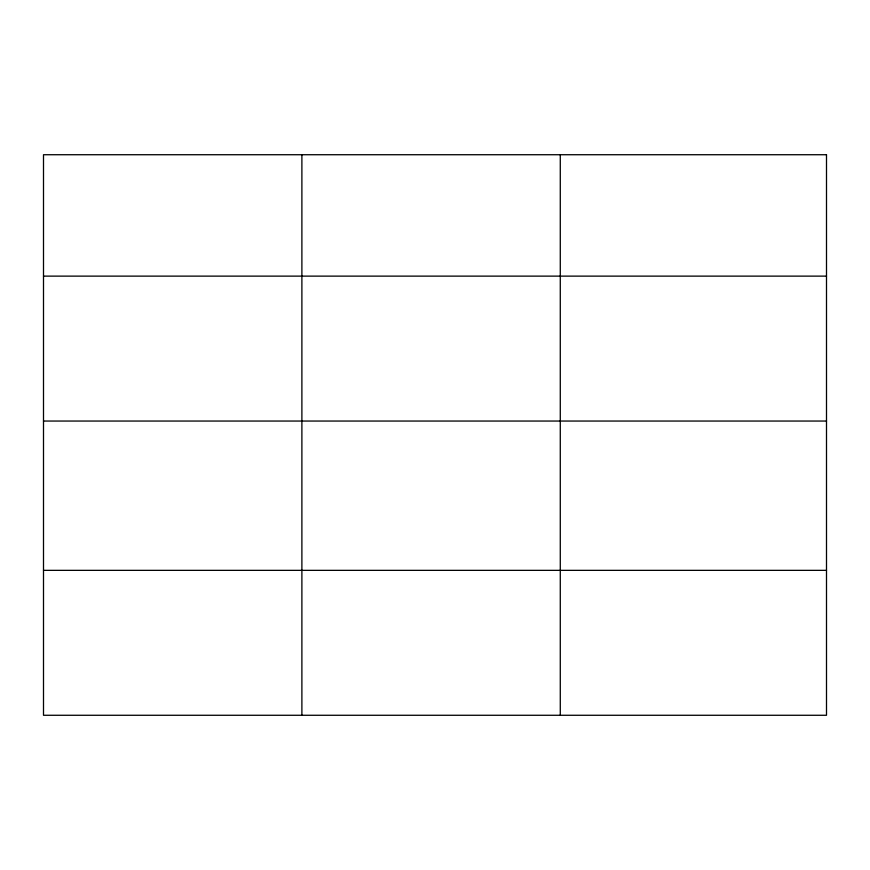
<?xml version="1.0" encoding="UTF-8"?>
<svg xmlns="http://www.w3.org/2000/svg" width="870" height="870" viewBox="0 0 870 870"><rect width="100%" height="100%" fill="white"/><g stroke="black" fill="none" stroke-linecap="round" stroke-linejoin="round"><path stroke-width="1.3" d="M43.5 276.127L826.5 276.127M43.5 421.047L826.5 421.047M43.5 570.35L826.5 570.35M560.28 154.73L560.28 715.27M301.89 154.73L301.89 715.27M826.5 154.73L43.5 154.73L43.5 715.27L826.5 715.27L826.5 154.73"/></g></svg>
